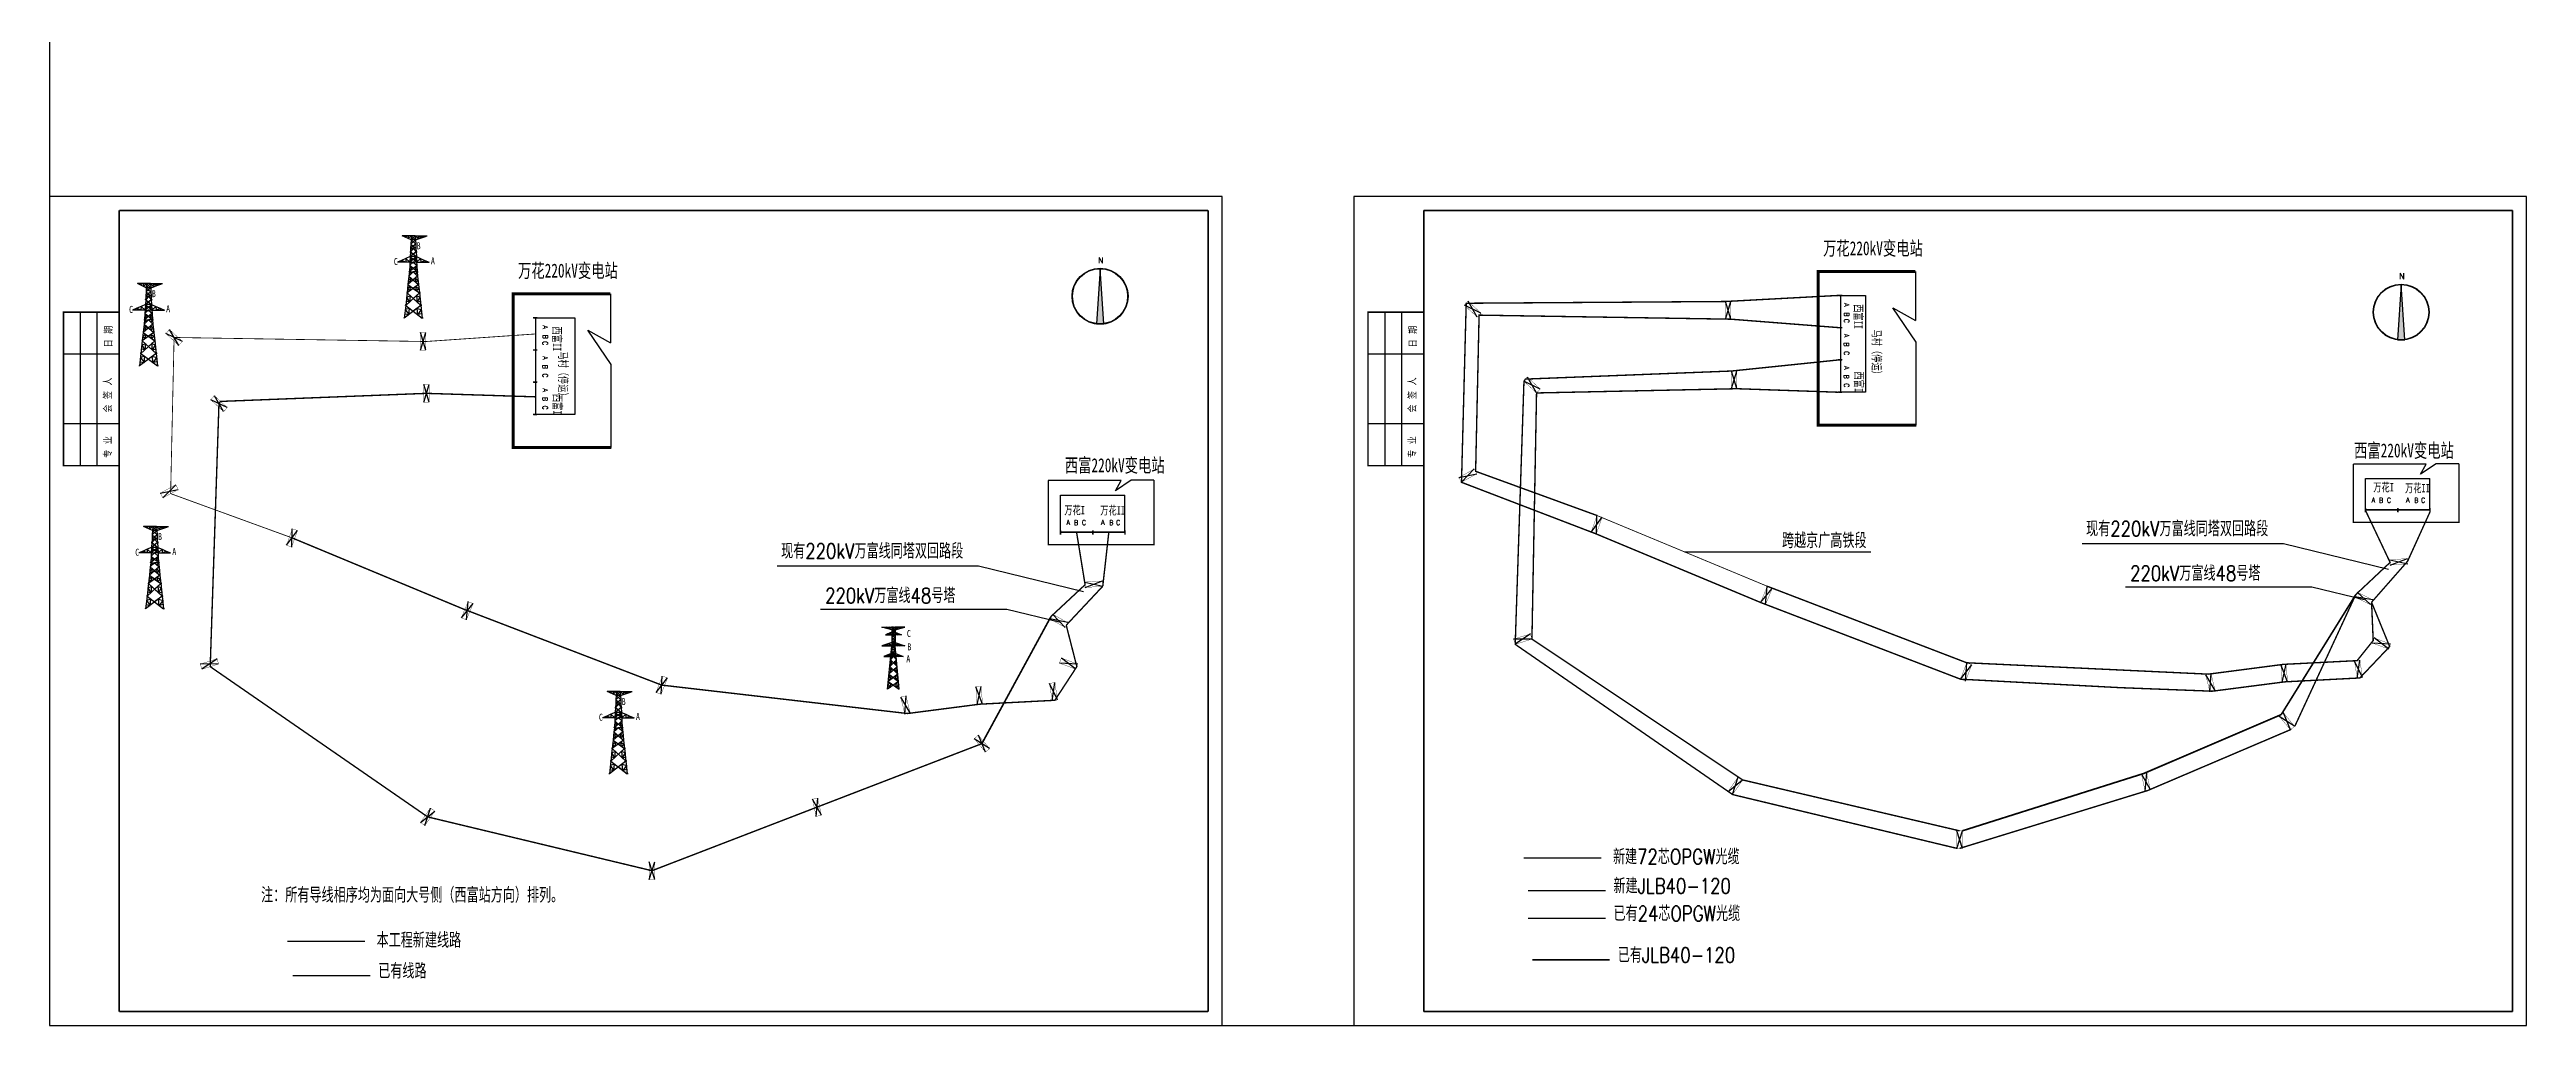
# Model space of a CAD drawing. Extents: x 2254 to 4895, y 1292 to 2309.
# Drawn here: x 2301 to 3188, y 1292 to 1642 of the extents above; entities that cross this region are included whole.
import ezdxf

# ---------------------------------------------------------------- set-up
doc = ezdxf.new("R2010")
doc.units = 0
doc.header["$LTSCALE"] = 4
doc.header["$MEASUREMENT"] = 0
for name, pattern in [('DASHED', [0.75, 0.5, -0.25]), ('DASHED2', [2.5, 2, -0.5]), ('X9', [10, 6, -2, 0, -2]), ('虚线', [3.75, 3, -0.75])]:
    doc.linetypes.add(name, pattern=pattern)
doc.layers.get('0').update_dxf_attribs({"linetype": 'CONTINUOUS'})
for name, color, linetype in [('1', 7, 'CONTINUOUS'), ('fzc', 3, 'DASHED'), ('mj', 7, 'CONTINUOUS'), ('ZSSignLayer', 7, 'CONTINUOUS'), ('受力材层', 7, 'CONTINUOUS'), ('图框', 1, 'CONTINUOUS'), ('文字', 7, 'CONTINUOUS'), ('辅助材层', 1, 'DASHED2')]:
    doc.layers.add(name, color=color, linetype=linetype)
doc.styles.add('HZ', font='txt.shx', dxfattribs={"width": 0.8, "bigfont": 'hztxt.shx'})
doc.styles.get("Standard").update_dxf_attribs({"font": 'txt.shx', "bigfont": 'gvfs.shx'})
doc.styles.add('TBFONT', font='TXT', dxfattribs={"width": 0.75, "bigfont": 'CHINA'})
doc.styles.add('图例文字', font='')
doc.styles.get('图例文字').set_extended_font_data('SimHei')

# ---------------------------------------------------------------- blocks, each defined once
blk = doc.blocks.new('FXB')
at = {"layer": '1'}
h = blk.add_hatch(color=256, dxfattribs=at)
h.dxf.hatch_style = 1
edge = h.paths.add_edge_path(flags=16)
edge.add_arc((-0.1, 1), 19, 0, 360)
edge = h.paths.add_edge_path()
edge.add_arc((-0.1, 1), 19.3, 0, 360)
h = blk.add_hatch(color=256, dxfattribs=at)
h.dxf.hatch_style = 1
h.paths.add_polyline_path([(2.4, -18), (-0.1, 20), (-2.6, -18)])
for p, q in [((-0.1, 20), (-2.6, -18)), ((2.4, -18), (-0.1, 20)), ((-2.6, -18), (2.4, -18))]:
    blk.add_line(p, q)
for radius in [19.3, 19]:
    blk.add_circle((-0.1, 1), radius)
for p in [(-1.5, 23.8), (-1.4, 23.8), (-1.4, 23.8)]:
    blk.add_text('N', height=4).set_placement(p)
blk = doc.blocks.new('A$C51AE2179')
at = {"layer": '文字'}
for p, q in [((0.1, 5.2), (16.7, 0.1)), ((0.1, 0.1), (16.7, 5.2))]:
    blk.add_line(p, q, dxfattribs=at)
at = {"layer": '文字', "const_width": 0.295}
blk.add_lwpolyline([(0.1, 5.2), (16.7, 5.2), (16.7, 0.1), (0.1, 0.1)], close=True, dxfattribs=at)
blk = doc.blocks.new('A$C466273F3')
at = {"color": 7}
for p, q in [((2.8, 29.64), (1.7, 29.64)), ((2.77, 29.14), (1.7, 29.64)), ((3.9, 29.64), (2.77, 29.14)), ((2.8, 29.64), (2.77, 29.14)), ((3.85, 28.64), (2.77, 29.14)), ((3.9, 29.64), (2.8, 29.64)), ((5, 29.64), (3.85, 28.64)), ((3.9, 29.64), (3.85, 28.64)), ((4.92, 28.14), (3.85, 28.64)), ((5, 29.64), (3.9, 29.64)), ((6.56, 26.64), (4.76, 25.14)), ((4.84, 26.64), (4.76, 25.14)), ((6.48, 28.14), (4.84, 26.64)), ((4.92, 28.14), (4.84, 26.64)), ((4.84, 26.64), (6.64, 25.14)), ((6.4, 29.64), (4.92, 28.14)), ((5, 29.64), (4.92, 28.14)), ((6.48, 28.14), (4.92, 28.14)), ((4.92, 28.14), (6.56, 26.64)), ((6.4, 29.64), (5, 29.64)), ((5, 29.64), (6.48, 28.14)), ((6.4, 29.64), (6.48, 28.14)), ((6.4, 29.64), (7.5, 29.64)), ((6.4, 29.64), (7.55, 28.52)), ((6.48, 28.14), (7.55, 28.52)), ((6.48, 28.14), (6.56, 26.64)), ((6.56, 26.64), (6.64, 25.14)), ((7.5, 29.64), (7.55, 28.52)), ((7.5, 29.64), (8.6, 29.64)), ((7.5, 29.64), (8.63, 28.9)), ((7.55, 28.52), (8.63, 28.9)), ((8.6, 29.64), (8.63, 28.9)), ((8.6, 29.64), (9.7, 29.64)), ((8.6, 29.64), (9.7, 29.28)), ((8.63, 28.9), (9.7, 29.28)), ((9.7, 29.64), (9.7, 29.28)), ((9.7, 29.64), (10.7, 29.64)), ((9.7, 29.28), (10.7, 29.64)), ((1.53, 20.81), (0, 20.14)), ((1.5, 20.14), (0, 20.14)), ((1.53, 20.81), (1.5, 20.14)), ((2.99, 20.14), (1.5, 20.14)), ((3.06, 21.47), (1.53, 20.81)), ((2.99, 20.14), (1.53, 20.81)), ((3.06, 21.47), (2.99, 20.14)), ((4.49, 20.14), (2.99, 20.14)), ((4.6, 22.14), (3.06, 21.47)), ((4.49, 20.14), (3.06, 21.47)), ((6.97, 19.04), (4.3, 16.64)), ((4.43, 19.04), (4.3, 16.64)), ((4.49, 20.14), (4.43, 19.04)), ((5.7, 20.14), (4.43, 19.04)), ((4.43, 19.04), (7.1, 16.64)), ((6.8, 22.14), (4.49, 20.14)), ((4.6, 22.14), (4.49, 20.14)), ((4.49, 20.14), (5.7, 20.14)), ((6.71, 23.84), (4.6, 22.14)), ((4.69, 23.84), (4.6, 22.14)), ((6.8, 22.14), (4.6, 22.14)), ((4.6, 22.14), (6.91, 20.14)), ((4.76, 25.14), (4.69, 23.84)), ((5.7, 25.14), (4.69, 23.84)), ((4.69, 23.84), (6.8, 22.14)), ((4.76, 25.14), (5.7, 25.14)), ((6.64, 25.14), (5.7, 25.14)), ((5.7, 25.14), (6.71, 23.84)), ((6.91, 20.14), (5.7, 20.14)), ((5.7, 20.14), (6.97, 19.04)), ((6.64, 25.14), (6.71, 23.84)), ((6.71, 23.84), (6.8, 22.14)), ((6.8, 22.14), (6.91, 20.14)), ((6.8, 22.14), (8.34, 21.47)), ((6.91, 20.14), (8.34, 21.47)), ((6.91, 20.14), (6.97, 19.04)), ((6.91, 20.14), (8.41, 20.14)), ((6.97, 19.04), (7.1, 16.64)), ((8.34, 21.47), (8.41, 20.14)), ((8.34, 21.47), (9.87, 20.81)), ((8.41, 20.14), (9.87, 20.81)), ((8.41, 20.14), (9.9, 20.14)), ((9.87, 20.81), (9.9, 20.14)), ((9.87, 20.81), (11.4, 20.14)), ((9.9, 20.14), (11.4, 20.14)), ((7.92, 9.14), (2.98, 4.64)), ((3.47, 9.14), (2.98, 4.64)), ((7.59, 12.14), (3.47, 9.14)), ((3.8, 12.14), (3.47, 9.14)), ((3.47, 9.14), (8.42, 4.64)), ((7.26, 15.14), (3.8, 12.14)), ((4.13, 15.14), (3.8, 12.14)), ((3.8, 12.14), (7.92, 9.14)), ((4.3, 16.64), (4.13, 15.14)), ((5.7, 16.64), (4.13, 15.14)), ((4.13, 15.14), (7.59, 12.14)), ((4.3, 16.64), (5.7, 16.64)), ((7.1, 16.64), (5.7, 16.64)), ((5.7, 16.64), (7.26, 15.14)), ((7.1, 16.64), (7.26, 15.14)), ((7.26, 15.14), (7.59, 12.14)), ((7.59, 12.14), (7.92, 9.14)), ((7.92, 9.14), (8.42, 4.64)), ((8.42, 4.64), (2.48, 0.14)), ((2.98, 4.64), (2.48, 0.14)), ((2.98, 4.64), (8.91, 0.14)), ((8.42, 4.64), (8.91, 0.14))]:
    blk.add_line(p, q, dxfattribs=at)
at = {"color": 7, "ltscale": 0.5}
for p, q in [((4.36, 17.84), (5.06, 18.47)), ((5, 17.27), (4.36, 17.84)), ((5.15, 21.66), (4.54, 21.14)), ((4.54, 21.14), (5.09, 20.66)), ((4.58, 24.01), (4.56, 23.67)), ((5.06, 18.47), (5, 17.27)), ((5.09, 20.66), (5.15, 21.66)), ((5.7, 21.19), (6.8, 22.14)), ((5.7, 21.19), (6.91, 20.14)), ((5.7, 17.9), (6.97, 19.04)), ((7.1, 16.64), (5.7, 17.9)), ((6.31, 20.66), (6.25, 21.66)), ((6.25, 21.66), (6.86, 21.14)), ((6.86, 21.14), (6.31, 20.66)), ((6.34, 18.47), (6.4, 17.27)), ((7.04, 17.84), (6.34, 18.47)), ((6.4, 17.27), (7.04, 17.84)), ((6.82, 24.01), (6.84, 23.67)), ((3.38, 9.31), (3.34, 8.97)), ((4.75, 11.45), (3.64, 10.64)), ((3.64, 10.64), (4.59, 9.95)), ((4.92, 14.46), (3.97, 13.64)), ((3.97, 13.64), (4.75, 12.96)), ((4.18, 16.83), (4.14, 16.49)), ((4.3, 16.64), (4.92, 15.89)), ((4.59, 9.95), (4.75, 11.45)), ((4.75, 12.96), (4.92, 14.46)), ((7.26, 15.14), (5.7, 13.78)), ((5.7, 13.78), (7.59, 12.14)), ((7.59, 12.14), (5.7, 10.76)), ((5.7, 10.76), (7.92, 9.14)), ((7.92, 9.14), (5.7, 7.11)), ((7.1, 16.64), (6.48, 15.89)), ((6.65, 12.96), (6.48, 14.46)), ((6.48, 14.46), (7.43, 13.64)), ((7.43, 13.64), (6.65, 12.96)), ((6.81, 9.95), (6.65, 11.45)), ((6.65, 11.45), (7.76, 10.64)), ((7.76, 10.64), (6.81, 9.95)), ((7.22, 16.83), (7.26, 16.49)), ((8.02, 9.31), (8.06, 8.97)), ((2.4, 0.34), (2.36, 0)), ((2.65, 1.64), (4.09, 1.36)), ((4.34, 3.61), (2.81, 3.14)), ((2.81, 3.14), (4.09, 1.36)), ((2.87, 4.83), (2.84, 4.49)), ((4.34, 5.88), (3.14, 6.14)), ((3.31, 7.64), (4.59, 8.13)), ((3.31, 7.64), (4.34, 5.88)), ((4.09, 1.36), (4.34, 3.61)), ((4.59, 8.13), (4.34, 5.88)), ((5.7, 7.11), (8.42, 4.64)), ((8.42, 4.64), (5.7, 2.58)), ((5.7, 2.58), (8.91, 0.14)), ((8.09, 7.64), (6.81, 8.13)), ((6.81, 8.13), (7.06, 5.88)), ((8.09, 7.64), (7.06, 5.88)), ((7.06, 5.88), (8.25, 6.14)), ((7.31, 1.36), (7.06, 3.61)), ((7.06, 3.61), (8.58, 3.14)), ((8.58, 3.14), (7.31, 1.36)), ((8.75, 1.64), (7.31, 1.36)), ((8.53, 4.83), (8.56, 4.49)), ((9, 0.34), (9.04, 0))]:
    blk.add_line(p, q, dxfattribs=at)
at = {"layer": 'fzc', "color": 7}
for p in [(8.09, 7.64), (8.25, 6.14), (8.58, 3.14), (8.75, 1.64)]:
    blk.add_point(p, dxfattribs=at)
blk = doc.blocks.new('A$C61F32FB5')
at = {"layer": '受力材层', "color": 7}
for p, q in [((0, 22.2), (3.5, 22.2)), ((3.5, 21.24), (0, 22.2)), ((1.75, 22.2), (0.88, 21.96)), ((0.88, 21.96), (0.88, 22.2)), ((3.5, 20.46), (1.2, 19.5)), ((1.2, 19.5), (3.5, 19.5)), ((2.63, 22.2), (1.75, 21.72)), ((1.75, 21.72), (1.75, 22.2)), ((2.74, 19.5), (1.97, 19.82)), ((1.97, 19.82), (1.97, 19.5)), ((3.5, 22.2), (2.63, 21.48)), ((2.63, 21.48), (2.63, 22.2)), ((3.5, 19.5), (2.74, 20.14)), ((2.74, 20.14), (2.74, 19.5)), ((4.08, 22.2), (3.5, 22.2)), ((3.5, 22.2), (3.5, 15.48)), ((4.66, 22.2), (3.5, 21.24)), ((3.5, 22.2), (4.66, 21.24)), ((4.08, 21.24), (3.5, 21.24)), ((3.5, 21.24), (4.66, 20.46)), ((4.08, 21.24), (3.5, 21.24)), ((4.66, 21.24), (3.5, 20.46)), ((4.08, 20.46), (3.5, 20.46)), ((4.66, 20.46), (3.5, 19.5)), ((4.08, 20.46), (3.5, 20.46)), ((3.5, 20.46), (4.66, 19.5)), ((4.08, 19.5), (3.5, 19.5)), ((3.5, 19.5), (4.66, 18.54)), ((4.08, 19.5), (3.5, 19.5)), ((4.66, 19.5), (3.5, 18.54)), ((4.66, 18.54), (3.5, 17.58)), ((3.5, 18.54), (4.66, 17.58)), ((4.08, 22.2), (4.66, 22.2)), ((4.08, 21.24), (4.66, 21.24)), ((4.08, 20.46), (4.66, 20.46)), ((4.08, 19.5), (4.66, 19.5)), ((4.66, 22.2), (4.66, 15.48)), ((8.16, 22.2), (4.66, 22.2)), ((4.66, 21.24), (8.16, 22.2)), ((4.66, 22.2), (5.53, 21.48)), ((4.66, 20.46), (6.96, 19.5)), ((4.66, 19.5), (5.42, 20.14)), ((6.96, 19.5), (4.66, 19.5)), ((5.42, 20.14), (5.42, 19.5)), ((5.42, 19.5), (6.19, 19.82)), ((5.53, 21.48), (5.53, 22.2)), ((5.53, 22.2), (6.41, 21.72)), ((6.19, 19.82), (6.19, 19.5)), ((6.41, 21.72), (6.41, 22.2)), ((6.41, 22.2), (7.28, 21.96)), ((7.28, 21.96), (7.28, 22.2)), ((3.5, 16.68), (0, 15.48)), ((0, 15.48), (3.5, 15.48)), ((3.24, 12.78), (0.6, 11.7)), ((0.6, 11.7), (3.13, 11.7)), ((1.75, 15.48), (0.88, 15.78)), ((0.88, 15.78), (0.88, 15.48)), ((1.48, 12.06), (1.44, 11.7)), ((2.29, 11.7), (1.48, 12.06)), ((2.63, 15.48), (1.75, 16.08)), ((1.75, 16.08), (1.75, 15.48)), ((1.97, 0), (3.5, 15.48)), ((2.36, 12.42), (2.29, 11.7)), ((3.13, 11.7), (2.36, 12.42)), ((3.5, 15.48), (2.63, 16.38)), ((2.63, 16.38), (2.63, 15.48)), ((5.15, 10.5), (2.77, 8.1)), ((4.08, 11.7), (3.01, 10.5)), ((3.01, 10.5), (5.39, 8.1)), ((4.92, 12.78), (3.13, 11.7)), ((4.08, 11.7), (3.13, 11.7)), ((3.13, 11.7), (4.08, 11.7)), ((4.08, 11.7), (3.13, 11.7)), ((4.83, 13.68), (3.24, 12.78)), ((4.08, 12.78), (3.24, 12.78)), ((4.08, 12.78), (3.24, 12.78)), ((3.24, 12.78), (5.03, 11.7)), ((4.75, 14.58), (3.33, 13.68)), ((3.33, 13.68), (4.92, 12.78)), ((4.66, 15.48), (3.41, 14.58)), ((3.41, 14.58), (4.83, 13.68)), ((3.5, 17.58), (4.66, 16.68)), ((4.66, 17.58), (3.5, 16.68)), ((4.08, 16.68), (3.5, 16.68)), ((4.66, 16.68), (3.5, 15.48)), ((4.08, 16.68), (3.5, 16.68)), ((3.5, 16.68), (4.66, 15.48)), ((3.5, 15.48), (4.08, 15.48)), ((3.5, 15.48), (4.75, 14.58)), ((3.5, 15.48), (4.08, 15.48)), ((4.08, 16.68), (4.66, 16.68)), ((4.66, 15.48), (4.08, 15.48)), ((4.08, 12.78), (4.92, 12.78)), ((4.08, 12.78), (4.92, 12.78)), ((4.08, 11.7), (5.03, 11.7)), ((4.08, 11.7), (5.15, 10.5)), ((4.66, 16.68), (8.16, 15.48)), ((4.66, 15.48), (5.53, 16.38)), ((6.19, 0), (4.66, 15.48)), ((8.16, 15.48), (4.66, 15.48)), ((4.92, 12.78), (7.56, 11.7)), ((5.03, 11.7), (5.8, 12.42)), ((7.56, 11.7), (5.03, 11.7)), ((5.53, 16.38), (5.53, 15.48)), ((5.53, 15.48), (6.41, 16.08)), ((5.8, 12.42), (5.87, 11.7)), ((5.87, 11.7), (6.68, 12.06)), ((6.41, 16.08), (6.41, 15.48)), ((6.41, 15.48), (7.28, 15.78)), ((6.68, 12.06), (6.72, 11.7)), ((7.28, 15.78), (7.28, 15.48)), ((5.93, 2.7), (1.97, 0)), ((5.66, 5.4), (2.23, 2.7)), ((2.23, 2.7), (6.19, 0)), ((5.39, 8.1), (2.5, 5.4)), ((2.5, 5.4), (5.93, 2.7)), ((2.77, 8.1), (5.66, 5.4))]:
    blk.add_line(p, q, dxfattribs=at)
at = {"layer": '辅助材层', "color": 7}
for p, q in [((4.08, 20.85), (4.08, 21.24)), ((4.08, 19.98), (4.08, 19.5)), ((2.85, 8.9), (3.43, 8.76)), ((3.54, 9.96), (2.93, 9.7)), ((2.93, 9.7), (3.43, 8.76)), ((3.13, 11.7), (3.54, 11.1)), ((3.66, 12.53), (3.18, 12.24)), ((3.18, 12.24), (3.6, 11.99)), ((3.43, 8.76), (3.54, 9.96)), ((3.79, 16.38), (3.5, 16.08)), ((3.5, 16.08), (3.79, 15.78)), ((3.6, 11.99), (3.66, 12.53)), ((3.79, 15.78), (3.79, 16.38)), ((4.08, 16.08), (4.08, 15.48)), ((4.37, 15.78), (4.37, 16.38)), ((4.37, 16.38), (4.66, 16.08)), ((4.66, 16.08), (4.37, 15.78)), ((4.56, 11.99), (4.5, 12.53)), ((4.5, 12.53), (4.98, 12.24)), ((4.98, 12.24), (4.56, 11.99)), ((5.03, 11.7), (4.62, 11.1)), ((4.73, 8.76), (4.62, 9.96)), ((4.62, 9.96), (5.23, 9.7)), ((5.23, 9.7), (4.73, 8.76)), ((5.31, 8.9), (4.73, 8.76)), ((2.05, 0.9), (3.02, 0.72)), ((3.16, 2.07), (2.14, 1.8)), ((2.14, 1.8), (3.02, 0.72)), ((2.32, 3.6), (3.16, 3.43)), ((3.29, 4.78), (2.41, 4.5)), ((2.41, 4.5), (3.16, 3.43)), ((2.59, 6.3), (3.29, 6.14)), ((3.43, 7.49), (2.68, 7.2)), ((2.68, 7.2), (3.29, 6.14)), ((3.02, 0.72), (3.16, 2.07)), ((3.16, 3.43), (3.29, 4.78)), ((3.29, 6.14), (3.43, 7.49)), ((4.87, 6.14), (4.73, 7.49)), ((4.73, 7.49), (5.48, 7.2)), ((5.48, 7.2), (4.87, 6.14)), ((5.57, 6.3), (4.87, 6.14)), ((5, 3.43), (4.87, 4.78)), ((4.87, 4.78), (5.75, 4.5)), ((5.75, 4.5), (5, 3.43)), ((5.84, 3.6), (5, 3.43)), ((5.14, 0.72), (5, 2.07)), ((5, 2.07), (6.02, 1.8)), ((6.02, 1.8), (5.14, 0.72)), ((6.11, 0.9), (5.14, 0.72))]:
    blk.add_line(p, q, dxfattribs=at)

msp = doc.modelspace()

# ---------------------------------------------------------------- linework, layer by layer
at = {"color": 7}
for p, q in [((2720.9, 1589), (2300.9, 1589)), ((2300.9, 1589), (2300.9, 1292)), ((2720.9, 1292), (2720.9, 1589)), ((3188.17168, 1589), (2768.17168, 1589)), ((2768.17168, 1589), (2768.17168, 1292)), ((3188.17168, 1292), (3188.17168, 1589)), ((2943.02816, 1553.53449), (2941.65851, 1553.53449)), ((2942.49328, 1553.522), (2942.49437, 1541.96423)), ((2942.49328, 1553.51655), (2942.4933, 1544.81156)), ((2942.49437, 1553.53449), (2951.38297, 1553.53449)), ((2951.38297, 1553.53449), (2951.38297, 1518.87384)), ((2311.9, 1547.55454), (2311.9, 1492.55454)), ((2317.9, 1547.55454), (2317.9, 1492.55454)), ((2475.55648, 1545.53449), (2474.18683, 1545.53449)), ((2475.0216, 1545.522), (2475.02269, 1533.96423)), ((2475.0216, 1545.51655), (2475.02162, 1536.81156)), ((2475.02269, 1545.53449), (2489.01129, 1545.53449)), ((2489.01129, 1545.53449), (2489.01129, 1510.87384)), ((2779.17168, 1547.55454), (2779.17168, 1492.55454)), ((2785.17168, 1547.55454), (2785.17168, 1492.55454)), ((2969.56919, 1536.83284), (2961.16757, 1549.10229)), ((2961.16757, 1549.10229), (2969.30197, 1544.55702)), ((2502.09751, 1528.83284), (2493.69589, 1541.10229)), ((2493.69589, 1541.10229), (2501.83029, 1536.55702)), ((2943.02707, 1541.97681), (2941.65742, 1541.97681)), ((2942.49437, 1541.96423), (2942.49437, 1518.87384)), ((2969.56919, 1507.01429), (2969.56919, 1536.83284)), ((2325.9, 1532.55454), (2305.9, 1532.55454)), ((2475.55539, 1533.97681), (2474.18574, 1533.97681)), ((2475.02269, 1533.96423), (2475.02269, 1510.87384)), ((2502.09751, 1499.01429), (2502.09751, 1528.83284)), ((2793.17168, 1532.55454), (2773.17168, 1532.55454)), ((2943.02816, 1530.41903), (2941.65851, 1530.41903)), ((2475.55648, 1522.41903), (2474.18683, 1522.41903)), ((2943.02925, 1518.87384), (2941.6596, 1518.87384)), ((2475.55757, 1510.87384), (2474.18792, 1510.87384)), ((2325.9, 1507.55454), (2305.9, 1507.55454)), ((2793.17168, 1507.55454), (2773.17168, 1507.55454)), ((3152.29875, 1493.146), (3126.15474, 1493.146)), ((3155.77463, 1493.26625), (3150.25338, 1489.48552)), ((3150.25338, 1489.48552), (3152.29875, 1493.146)), ((3163.96854, 1493.26625), (3155.77463, 1493.26625)), ((2684.82707, 1487.246), (2658.68306, 1487.246)), ((2663.02096, 1468.74955), (2663.02096, 1482.03815)), ((2663.02096, 1482.03815), (2686.13642, 1482.03815)), ((2688.30295, 1487.36625), (2682.7817, 1483.58552)), ((2682.7817, 1483.58552), (2684.82707, 1487.246)), ((2696.49686, 1487.36625), (2688.30295, 1487.36625)), ((3130.49264, 1476.74955), (3130.49264, 1487.93815)), ((3130.49264, 1487.93815), (3153.6081, 1487.93815)), ((3130.48011, 1477.28334), (3130.48011, 1475.91369)), ((3130.49264, 1476.74955), (3130.49264, 1479.55077)), ((3130.49264, 1476.74955), (3142.05037, 1476.74955)), ((3142.03784, 1477.28334), (3142.03784, 1475.91369)), ((3142.05037, 1476.74955), (3153.6081, 1476.74955)), ((3153.58303, 1477.28334), (3153.58303, 1475.91369)), ((2663.00843, 1469.28334), (2663.00843, 1467.91369)), ((2663.02096, 1468.74955), (2663.02096, 1471.55077)), ((2663.02096, 1468.74955), (2674.57869, 1468.74955)), ((2674.56616, 1469.28334), (2674.56616, 1467.91369)), ((2674.57869, 1468.74955), (2686.13642, 1468.74955)), ((2686.11135, 1469.28334), (2686.11135, 1467.91369)), ((2300.9, 1292), (2720.9, 1292)), ((2768.17168, 1292), (3188.17168, 1292))]:
    msp.add_line(p, q, dxfattribs=at)
for points, const_width in [([(2325.9, 1584), (2325.9, 1297)], 0.6), ([(2715.9, 1584), (2325.9, 1584)], 0.6), ([(2715.9, 1297), (2715.9, 1584)], 0.6), ([(2793.17168, 1584), (2793.17168, 1297)], 0.6), ([(3183.17168, 1584), (2793.17168, 1584)], 0.6), ([(3183.17168, 1297), (3183.17168, 1584)], 0.6), ([(2941.6655, 1553.522), (2943.03515, 1553.522)], 0.504), ([(2942.49437, 1518.87384), (2942.49328, 1541.96427), (2942.49328, 1553.51655)], 0.504), ([(2474.19382, 1545.522), (2475.56347, 1545.522)], 0.504), ([(2475.02269, 1510.87384), (2475.0216, 1533.96427), (2475.0216, 1545.51655)], 0.504), ([(2941.65851, 1541.96423), (2943.02816, 1541.96423)], 0.504), ([(2474.18683, 1533.96423), (2475.55648, 1533.96423)], 0.504), ([(2941.65851, 1530.41903), (2943.02816, 1530.41903)], 0.504), ([(2474.18683, 1522.41903), (2475.55648, 1522.41903)], 0.504), ([(2941.61914, 1518.8613), (2942.98879, 1518.8613)], 0.504), ([(2474.14746, 1510.8613), (2475.51711, 1510.8613)], 0.504), ([(3153.6081, 1476.74955), (3142.05032, 1476.74846), (3130.48011, 1476.74846)], 0.504), ([(3130.49264, 1475.87323), (3130.49264, 1477.24288)], 0.504), ([(3142.05032, 1475.9126), (3142.05032, 1477.28225)], 0.504), ([(3153.58303, 1475.91369), (3153.58303, 1477.28334)], 0.504), ([(2686.13642, 1468.74955), (2674.57864, 1468.74846), (2663.00843, 1468.74846)], 0.504), ([(2663.02096, 1467.87323), (2663.02096, 1469.24288)], 0.504), ([(2674.57864, 1467.9126), (2674.57864, 1469.28225)], 0.504), ([(2686.11135, 1467.91369), (2686.11135, 1469.28334)], 0.504), ([(2325.9, 1297), (2715.9, 1297)], 0.6), ([(2793.17168, 1297), (3183.17168, 1297)], 0.6)]:
    msp.add_lwpolyline(points, dxfattribs=dict(at, const_width=const_width))
at = {"color": 7, "linetype": 'Continuous', "flags": 128}
for points, const_width in [([(2969.56919, 1507.01429), (2934.49275, 1507.01429), (2934.49275, 1562.10279), (2969.30197, 1562.10279)], 1.0584), ([(2502.09751, 1499.01429), (2467.02106, 1499.01429), (2467.02106, 1554.10279), (2501.83029, 1554.10279)], 1.0584), ([(3163.96854, 1493.26625), (3163.96854, 1472.28136), (3126.15474, 1472.28136), (3126.15474, 1493.146)], 0.47628), ([(2696.49686, 1487.36625), (2696.49686, 1464.28136), (2658.68306, 1464.28136), (2658.68306, 1487.246)], 0.47628)]:
    msp.add_lwpolyline(points, dxfattribs=dict(at, const_width=const_width))
at = {"color": 7}
for points in [[(2325.9, 1492.55454, 0.5, 0.5, 0), (2305.9, 1492.55454, 0.5, 0.5, 0), (2305.9, 1547.55454, 0.5, 0.5, 0), (2325.9, 1547.55454, 0.5, 0.5, 0)], [(2793.17168, 1492.55454, 0.5, 0.5, 0), (2773.17168, 1492.55454, 0.5, 0.5, 0), (2773.17168, 1547.55454, 0.5, 0.5, 0), (2793.17168, 1547.55454, 0.5, 0.5, 0)]]:
    msp.add_lwpolyline(points, format="xyseb", dxfattribs=at)
at = {"color": 1, "linetype": 'DASHED', "ltscale": 3}
for points, const_width in [([(2855.21561, 1474.69758), (2811.74788, 1490.53714), (2812.9848, 1546.4787), (2903.18554, 1545.02786), (2942.34334, 1541.96423)], 0.5), ([(2387.74393, 1466.69758), (2344.2762, 1482.53714), (2345.51312, 1538.4787), (2435.71386, 1537.02786), (2475.0216, 1539.74041)], 0.28989), ([(2917.99025, 1448.61343), (2855.21561, 1474.69758)], 0.28989), ([(3130.49264, 1476.55806), (3139.32619, 1457.89292), (3127.03466, 1446.36704)], 0.5), ([(3132.68341, 1443.62119), (3145.59252, 1458.31856), (3153.58303, 1475.91369)], 0.5), ([(2450.51856, 1440.61343), (2387.74393, 1466.69758)], 0.5), ([(2678.18589, 1449.3608), (2680.35753, 1468.74901)], 0.5), ([(2914.70074, 1443.17756), (2854.17727, 1468.41111)], 0.5), ([(2665.09429, 1435.40058), (2678.18589, 1449.3608)], 0.5), ([(2916.21633, 1449.34786), (2987.67025, 1421.93461), (3074.21748, 1417.86176)], 0.5), ([(2448.74465, 1441.34786), (2520.19856, 1413.93461), (2608.21373, 1403.75494)], 0.5), ([(3074.21748, 1417.86176), (3101.12856, 1421.36649), (3127.51246, 1422.70231), (3133.26834, 1429.89991), (3132.68341, 1443.62119)], 0.5), ([(3075.68541, 1411.75494), (3101.58458, 1415.1023), (3128.48754, 1416.49769), (3139.16959, 1427.74972), (3132.68341, 1443.62119)], 0.5), ([(2608.21373, 1403.75494), (2634.1129, 1407.1023), (2661.01586, 1408.49769), (2668.89791, 1420.54972), (2665.09429, 1435.40058)], 0.5), ([(2829.0029, 1352), (2856.78412, 1352)], 0.5), ([(2386.11878, 1322.1), (2413.9, 1322.1)], 0.5)]:
    msp.add_lwpolyline(points, dxfattribs=dict(at, const_width=const_width))
at = {"linetype": 'DASHED', "ltscale": 3, "const_width": 0.5}
for points in [[(2984.16904, 1355.44251), (2984.16904, 1355.44251), (2903.82801, 1374.71526), (2825.92545, 1428.5506), (2829.06098, 1522.76321), (2829.60498, 1523.56744), (2903.42275, 1526.45883), (2941.65851, 1530.41903)], [(3127.03466, 1446.36704), (3105.18005, 1399.17156)], [(2985.12901, 1355.44251), (3052.49324, 1376.17346), (3103.94341, 1398.1)], [(2830.5029, 1330.41462), (2858.28412, 1330.41462)]]:
    msp.add_lwpolyline(points, dxfattribs=at)
at = {"color": 7, "ltscale": 5, "const_width": 0.5}
for points in [[(2634.87293, 1392.96269), (2516.69736, 1347.44251), (2436.35633, 1366.71526), (2358.45376, 1420.5506), (2361.58929, 1514.76321), (2362.13329, 1515.56744), (2435.95107, 1518.45883), (2475.02239, 1517.2078)], [(2985.12901, 1361.72327), (2985.12901, 1361.72327), (2985.12901, 1361.72327), (2907.37565, 1379.96599), (2831.92078, 1430.4225), (2833.57007, 1518.60281), (2833.57007, 1518.60281), (2905.39855, 1520.1222), (2941.61914, 1518.8613)], [(2668.79354, 1468.74846), (2671.85451, 1449.89292), (2659.64639, 1438.5268)], [(2832.03987, 1315.51462), (2859.82109, 1315.51462)], [(2388.01878, 1309.81462), (2415.8, 1309.81462)]]:
    msp.add_lwpolyline(points, dxfattribs=at)
at = {"color": 7}
for points in [[(2951.5435, 1552.57134), (2951.22245, 1552.57134), (2951.38297, 1553.53449)], [(2951.53943, 1519.83765), (2951.21839, 1519.83629), (2951.38297, 1518.87384)], [(3131.45579, 1488.09868), (3131.45579, 1487.77763), (3130.49264, 1487.93815)], [(3152.64496, 1488.09868), (3152.64496, 1487.77763), (3153.6081, 1487.93815)]]:
    msp.add_solid(points, dxfattribs=at)
at = {"layer": 'mj', "color": 7, "linetype": 'Continuous'}
for p, q in [((2942.49328, 1541.96427), (2942.49328, 1536.18541)), ((2942.49328, 1541.96427), (2942.49328, 1536.18541)), ((2475.0216, 1533.96427), (2475.0216, 1528.18541)), ((2475.0216, 1533.96427), (2475.0216, 1528.18541))]:
    msp.add_line(p, q, dxfattribs=at)
at = {"layer": 'ZSSignLayer', "ltscale": 0.1}
for p, q in [((2300.9, 1651.8), (2300.9, 1589)), ((2969.30197, 1562.10279), (2969.30197, 1544.55702)), ((2501.83029, 1554.10279), (2501.83029, 1536.55702)), ((2951.38297, 1518.87384), (2942.49437, 1518.87384)), ((2489.01129, 1510.87384), (2475.02269, 1510.87384)), ((2686.13642, 1468.74955), (2686.13642, 1482.03815)), ((3153.6081, 1476.74955), (3153.6081, 1487.93815)), ((2720.9, 1292), (2768.17168, 1292))]:
    msp.add_line(p, q, dxfattribs=at)
at = {"layer": 'ZSSignLayer', "color": 3, "linetype": 'X9', "ltscale": 0.5, "const_width": 0.5}
for points in [[(2855.01296, 1468.06316), (2806.68653, 1486.59158), (2808.36874, 1550.73781), (2901.20974, 1551.36449), (2941.65851, 1553.53449)], [(3075.68541, 1411.75494), (3042.57978, 1413.02313), (2985.45104, 1416.05897), (2913.81379, 1443.54477)], [(2830.49046, 1340.3), (2858.27168, 1340.3)]]:
    msp.add_lwpolyline(points, dxfattribs=at)
at = {"layer": 'ZSSignLayer', "ltscale": 0.1}
for points in [[(3029.0722, 1464.67469), (3101.1722, 1464.67469), (3138.69898, 1455.45073)], [(2561.60052, 1456.67469), (2633.70052, 1456.67469), (2671.2273, 1447.45073)], [(2886.60293, 1461.65551), (2953.26629, 1461.65551)], [(3044.48825, 1449.2), (3111.24739, 1449.2), (3129.98283, 1444.59489)], [(2577.01657, 1441.2), (2643.77571, 1441.2), (2662.51115, 1436.59489)]]:
    msp.add_lwpolyline(points, dxfattribs=at)
at = {"layer": 'ZSSignLayer', "ltscale": 0.1, "const_width": 0.6}
for points in [[(3127.03466, 1446.36704), (3100.3223, 1403.36525)], [(2659.64639, 1438.5268), (2634.87293, 1392.96269)], [(3100.3223, 1403.36525), (3051.17022, 1382.3133), (2986.08897, 1361.72327)]]:
    msp.add_lwpolyline(points, dxfattribs=at)

# ---------------------------------------------------------------- block references
at = {"color": 7}
for p, xscale, yscale, zscale, rotation in [((2813.71471, 1547.18741), 0.3784655551197612, 0.3784655551197612, 0.3784655551197612, 137.3031562965852), ((2903.18554, 1545.02786), 0.3784655551197614, 0.3784655551197614, 0.3784655551197614, 90), ((2348.55106, 1537.05785), 0.3784655551197612, 0.3784655551197612, 0.3784655551197612, 137.3031562965852), ((2435.71386, 1533.88748), 0.3784655551197614, 0.3784655551197614, 0.3784655551197614, 90), ((2905.39855, 1520.1222), 0.3784655551197614, 0.3784655551197614, 0.3784655551197614, 90), ((2364.62724, 1513.34237), 0.3784655551197612, 0.3784655551197612, 0.3784655551197612, 137.3031562965852), ((2436.9669, 1515.26258), 0.3784655551197614, 0.3784655551197614, 0.3784655551197614, 90), ((2834.95095, 1520.01704), 0.3784655551197612, 0.3784655551197612, 0.3784655551197612, 137.3031562965852), ((2806.68653, 1486.59158), 0.3784655551197613, 0.3784655551197613, 0.3784655551197613, 28.83043834300137), ((2341.50306, 1480.94691), 0.3784655551197613, 0.3784655551197613, 0.3784655551197613, 28.83043834300137), ((2855.01296, 1468.06316), 0.3784655551197615, 0.3784655551197615, 0.3784655551197615, 70.93263396258902), ((2387.65987, 1463.34484), 0.3784655551197615, 0.3784655551197615, 0.3784655551197615, 70.93263396258902), ((3139.3393, 1456.87564), 0.3784655551197614, 0.3784655551197614, 0.3784655551197614, 3.885820075421242), ((2671.86762, 1448.87564), 0.3784655551197614, 0.3784655551197614, 0.3784655551197614, 3.885820075421242), ((2915.61795, 1442.73736), 0.3784655551197613, 0.3784655551197613, 0.3784655551197613, 67.50990079421221), ((2450.2345, 1437.2717), 0.3784655551197613, 0.3784655551197613, 0.3784655551197613, 67.50990079421221), ((2831.38524, 1432.32515), 0.3784655551197614, 0.3784655551197614, 0.3784655551197614, 197.3397168879741), ((2360.91589, 1423.38921), 0.3784655551197614, 0.3784655551197614, 0.3784655551197614, 197.3397168879741), ((2987.27965, 1415.3086), 0.3784655551197617, 0.3784655551197617, 0.3784655551197617, 69.30861906836128), ((3102.60178, 1415.12034), 0.3784655551197613, 0.3784655551197613, 0.3784655551197613, 94.16362788894592), ((2520.01953, 1410.58561), 0.3784655551197617, 0.3784655551197617, 0.3784655551197617, 69.30861906836128), ((2635.1301, 1407.12034), 0.3784655551197613, 0.3784655551197613, 0.3784655551197613, 94.16362788894592), ((3076.68617, 1411.93805), 0.3784655551197613, 0.3784655551197613, 0.3784655551197613, 103.5161152433153), ((2609.21448, 1403.93805), 0.3784655551197613, 0.3784655551197613, 0.3784655551197613, 103.5161152433153), ((2903.82801, 1374.71526), 0.3784655551197614, 0.3784655551197614, 0.3784655551197614, 55.45006417869099), ((2435.366, 1363.58432), 0.3784655551197614, 0.3784655551197614, 0.3784655551197614, 55.45006417869099), ((2986.14484, 1355.38664), 0.3784655551197614, 0.3784655551197614, 0.3784655551197614, 90), ((2517.71319, 1344.24626), 0.3784655551197614, 0.3784655551197614, 0.3784655551197614, 90)]:
    msp.add_blockref('A$C51AE2179', p, dxfattribs=dict(at, xscale=xscale, yscale=yscale, zscale=zscale, rotation=rotation))
at = {"color": 1, "linetype": '虚线'}
for p, xscale, yscale, zscale, rotation in [((3133.17775, 1444.51037), 0.3784655551197612, 0.3784655551197612, 0.3784655551197612, 154.0755957919266), ((2665.67286, 1436.3208), 0.3784655551197613, 0.3784655551197613, 0.3784655551197613, 150.787081176167), ((3139.56984, 1428.68505), 0.3784655551197612, 0.3784655551197612, 0.3784655551197612, 159.9802210314814), ((2669.29816, 1421.48505), 0.3784655551197612, 0.3784655551197612, 0.3784655551197612, 159.9802210314814), ((3129.49973, 1416.60021), 0.3784655551197612, 0.3784655551197612, 0.3784655551197612, 98.9312162389513), ((2662.02805, 1408.60021), 0.3784655551197612, 0.3784655551197612, 0.3784655551197612, 98.9312162389513), ((3105.18005, 1399.17156), 0.3784655551197613, 0.3784655551197613, 0.3784655551197613, 130.0883466233826), ((2637.70837, 1391.17156), 0.3784655551197613, 0.3784655551197613, 0.3784655551197613, 130.0883466233826), ((3053.49805, 1376.33283), 0.3784655551197612, 0.3784655551197612, 0.3784655551197612, 102.1602397227934), ((2577.45146, 1367.29205), 0.3784655551197612, 0.3784655551197612, 0.3784655551197612, 102.1602397227934)]:
    msp.add_blockref('A$C51AE2179', p, dxfattribs=dict(at, xscale=xscale, yscale=yscale, zscale=zscale, rotation=rotation))
at = {"layer": 'ZSSignLayer', "ltscale": 0.1}
for name, p in [('A$C466273F3', (2425.5, 1545.3)), ('A$C466273F3', (2330.6525, 1528.13954)), ('A$C466273F3', (2332.8525, 1441.13954)), ('A$C61F32FB5', (2599.1, 1412.5)), ('A$C466273F3', (2498.9525, 1382.03954))]:
    msp.add_blockref(name, p, dxfattribs=at)
at = {"layer": '图框', "color": 7, "linetype": 'ByBlock', "lineweight": -2, "xscale": 0.5199999999999705, "yscale": 0.5199999999999705, "zscale": 0.5199999999999705}
for p in [(2677.26028, 1552.71083), (3143.33945, 1547.03136)]:
    msp.add_blockref('FXB', p, dxfattribs=at)

# ---------------------------------------------------------------- texts
at = {"color": 7, "style": 'TBFONT', "width": 0.85}
for s, p in [('日 期', (2323.49086, 1534.91281)), ('日 期', (2790.76254, 1534.91281)), ('会 签 人', (2323.26746, 1511.58283)), ('会 签 人', (2790.53914, 1511.58283)), ('专 业', (2323.26746, 1495.39695)), ('专 业', (2790.53914, 1495.39695))]:
    msp.add_text(s, height=2.6, rotation=90, dxfattribs=at).set_placement(p)
at = {"layer": '1', "color": 3, "style": '图例文字', "width": 0.7}
for p in [(2432.40504, 1570.0762), (2337.55754, 1552.91573), (2339.75754, 1465.91573), (2608.2, 1426.4), (2505.85754, 1406.81573)]:
    msp.add_text('B', height=2.5, dxfattribs=at).set_placement(p)
at = {"layer": '1', "color": 7, "style": '图例文字', "width": 0.7}
for s, height, p in [('万花220kV变电站', 5, (2936.18428, 1567.94049)), ('万花220kV变电站', 5, (2468.7126, 1559.94049)), ('西富220kV变电站', 5, (3126.4, 1495.5)), ('西富220kV变电站', 5, (2664.58906, 1490.21079)), ('万花I', 3, (3133.3, 1483.3)), ('万花II', 3, (3144.7, 1483)), ('万花I', 3, (2664.41993, 1475.10138)), ('万花II', 3, (2677.28941, 1475.01822))]:
    msp.add_text(s, height=height, dxfattribs=at).set_placement(p)
at = {"layer": '1', "color": 1, "style": '图例文字', "width": 0.7}
for p in [(2424.23735, 1564.44416), (2329.38985, 1547.2837), (2331.58985, 1460.2837), (2608.02544, 1431.18106), (2497.68985, 1401.1837)]:
    msp.add_text('C', height=2.5, dxfattribs=at).set_placement(p)
at = {"layer": '1', "color": 2, "style": '图例文字', "width": 0.7}
for p in [(2437.50504, 1564.6762), (2342.65754, 1547.51573), (2344.85754, 1460.51573), (2607.8, 1422.1), (2510.95754, 1401.41573)]:
    msp.add_text('A', height=2.5, dxfattribs=at).set_placement(p)
at = {"layer": '1', "color": 7, "style": '图例文字', "width": 0.7}
for s, p in [('西富II', (2947.36019, 1550.39978)), ('西富II', (2481.18851, 1542.39978)), ('马村（停运）', (2953.9, 1541.3)), ('马村（停运）', (2483.39686, 1533.5)), ('西富I', (2947.5462, 1526.28305)), ('西富I', (2481.37452, 1518.28305))]:
    msp.add_text(s, height=3, rotation=270, dxfattribs=at).set_placement(p)
at = {"layer": '文字', "color": 7, "style": 'HZ', "width": 0.8}
for s, p in [('C', (2943.71471, 1545.1392)), ('A', (2943.75509, 1550.78613)), ('B', (2943.77998, 1547.40933)), ('C', (2477.54303, 1537.1392)), ('A', (2477.58341, 1542.78613)), ('B', (2477.6083, 1539.40933)), ('B', (2943.67685, 1536.6735)), ('A', (2943.75509, 1539.76681)), ('B', (2477.50517, 1528.6735)), ('A', (2477.58341, 1531.76681)), ('C', (2943.71471, 1533.59401)), ('A', (2943.75509, 1528.22162)), ('C', (2477.54303, 1525.59401)), ('A', (2477.58341, 1520.22162)), ('B', (2943.67685, 1525.1283)), ('C', (2943.71471, 1522.04881)), ('B', (2477.50517, 1517.1283)), ('C', (2477.54303, 1514.04881))]:
    msp.add_text(s, height=1.79928, rotation=270, dxfattribs=at).set_placement(p)
for s, height, p in [('A', 1.79928, (2665.23091, 1471.31027)), ('B', 1.79928, (2667.92197, 1471.23203)), ('C', 1.79928, (2670.74437, 1471.2699)), ('A', 1.79928, (2677.59877, 1471.31027)), ('B', 1.79928, (2680.52197, 1471.23203)), ('C', 1.79928, (2682.96144, 1471.2699)), ('现有220kV万富线同塔双回路段', 5.4099619, (3030.43779, 1467.24914)), ('A', 1.79928, (3132.70259, 1479.31027)), ('B', 1.79928, (3135.39365, 1479.23203)), ('C', 1.79928, (3138.21605, 1479.2699)), ('A', 1.79928, (3145.07045, 1479.31027)), ('B', 1.79928, (3147.99365, 1479.23203)), ('C', 1.79928, (3150.43312, 1479.2699)), ('现有220kV万富线同塔双回路段', 5.4099619, (2562.96611, 1459.24914)), ('跨越京广高铁段', 5.409962, (2921.47168, 1463)), ('220kV万富线48号塔', 5.4099619, (3046.2, 1451.3)), ('220kV万富线48号塔', 5.4099619, (2578.72832, 1443.3)), ('新建72芯OPGW光缆', 5.4099619, (2860.94145, 1349.74068)), ('注：所有导线相序均为面向大号侧（西富站方向）排列。', 5.4099619, (2376.7, 1336)), ('新建JLB40-120', 5.4099619, (2861.12228, 1339.28538)), ('已有24芯OPGW光缆', 5.4099619, (2861.13471, 1329.4)), ('本工程新建线路', 5.409962, (2418.05733, 1319.84068)), ('已有线路', 5.409962, (2418.65059, 1308.8)), ('已有JLB40-120', 5.4099619, (2862.67168, 1314.5))]:
    msp.add_text(s, height=height, dxfattribs=at).set_placement(p)

doc.saveas('drawing.dxf')
